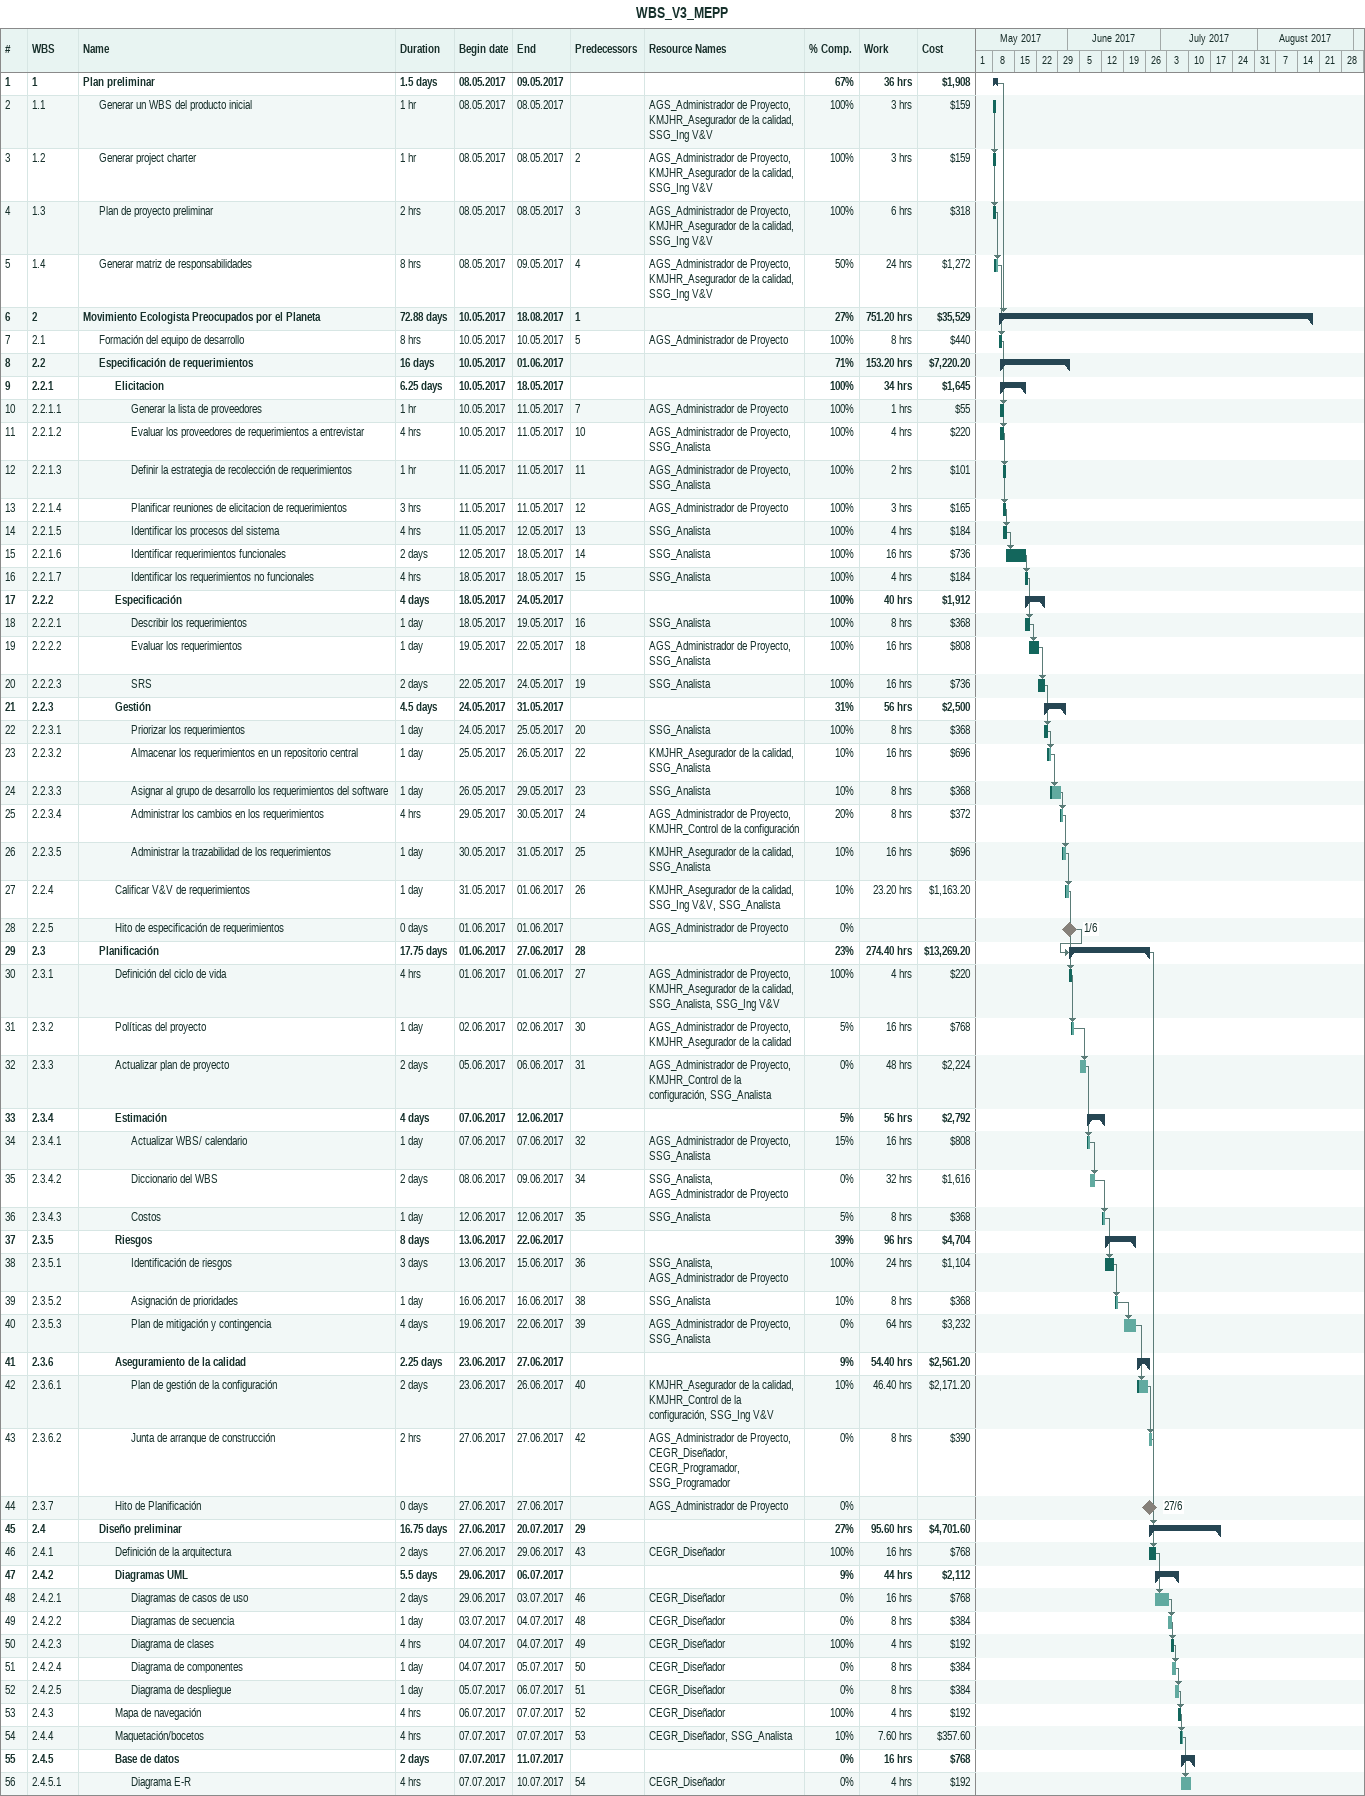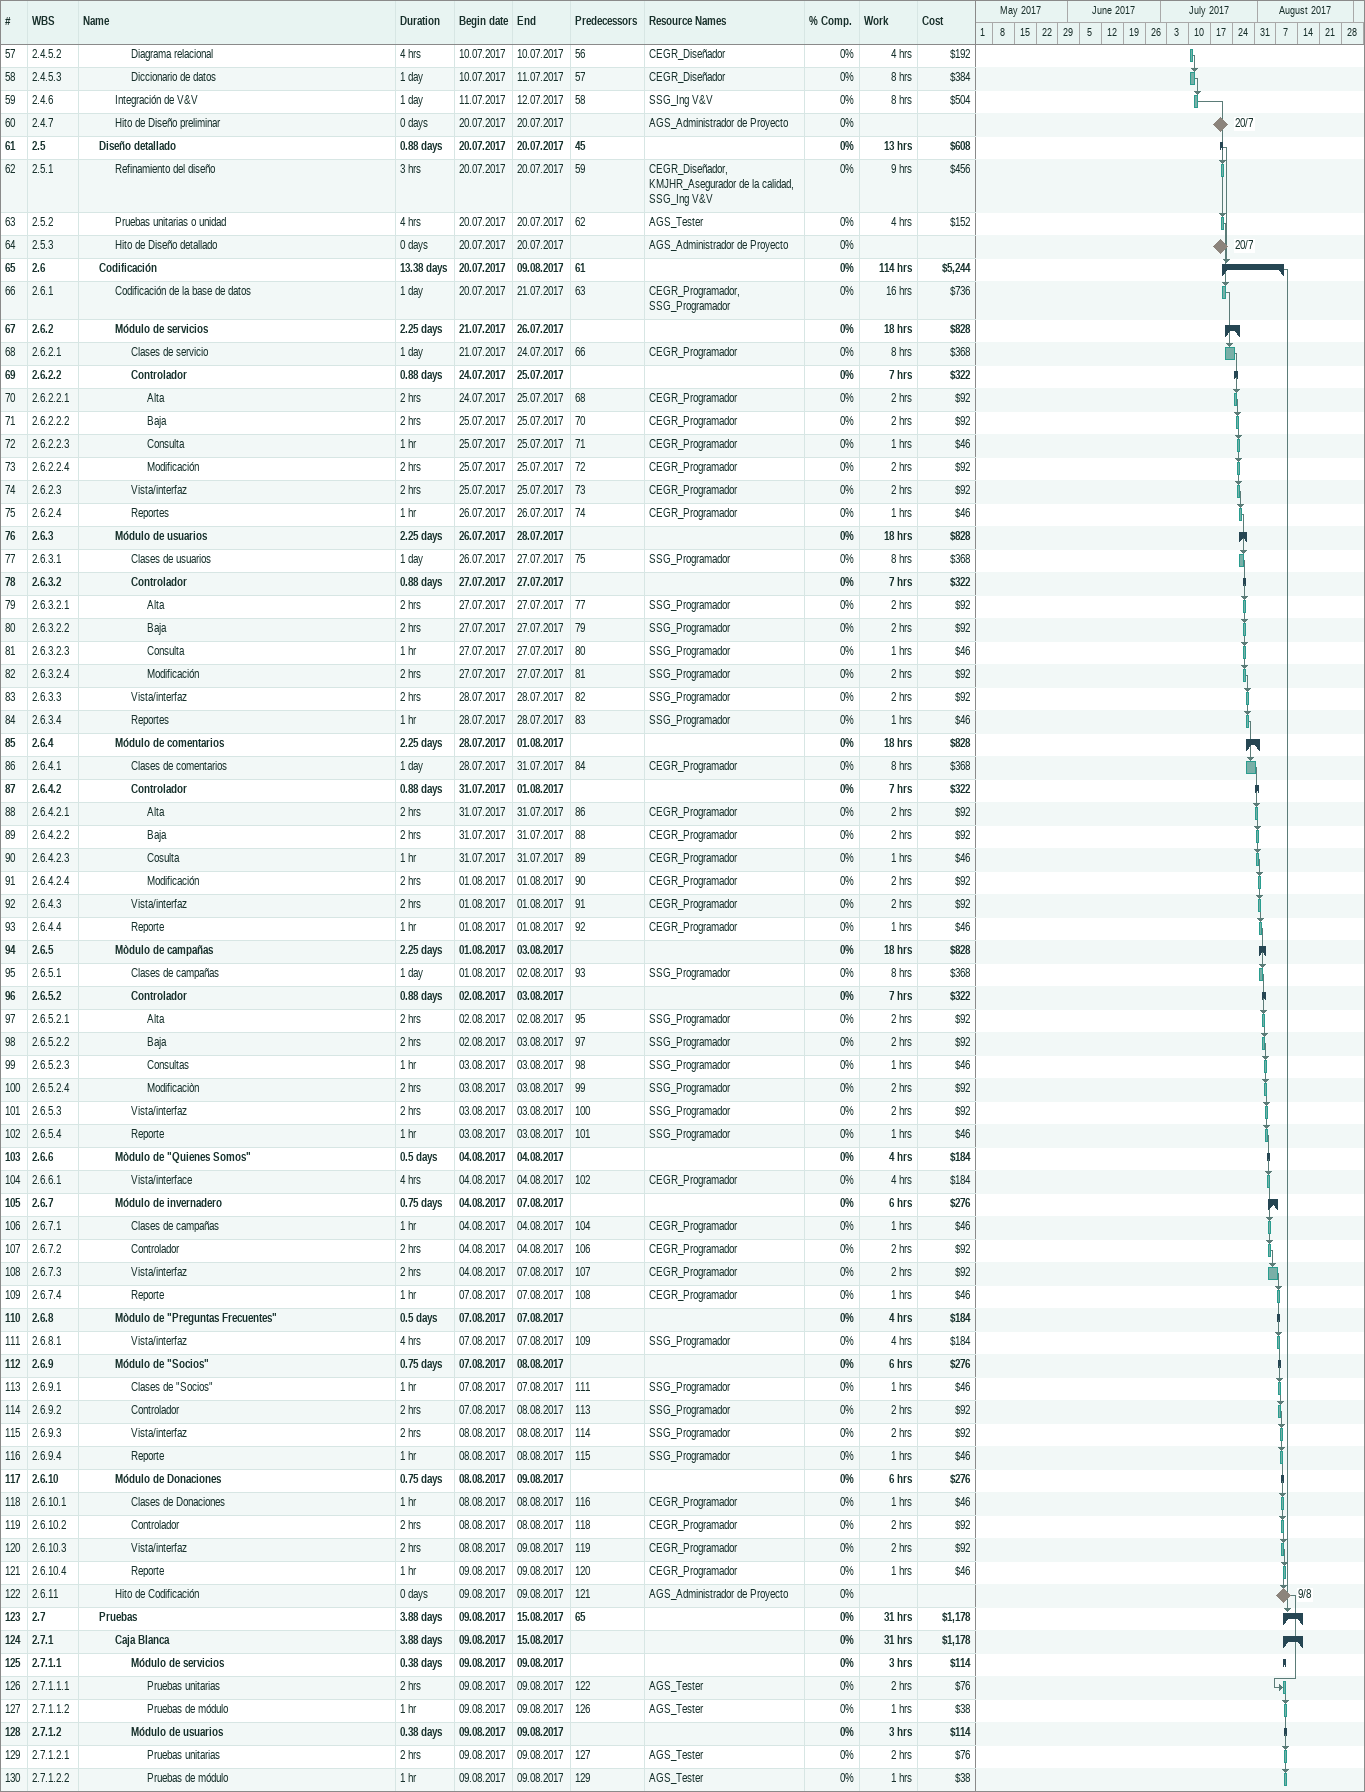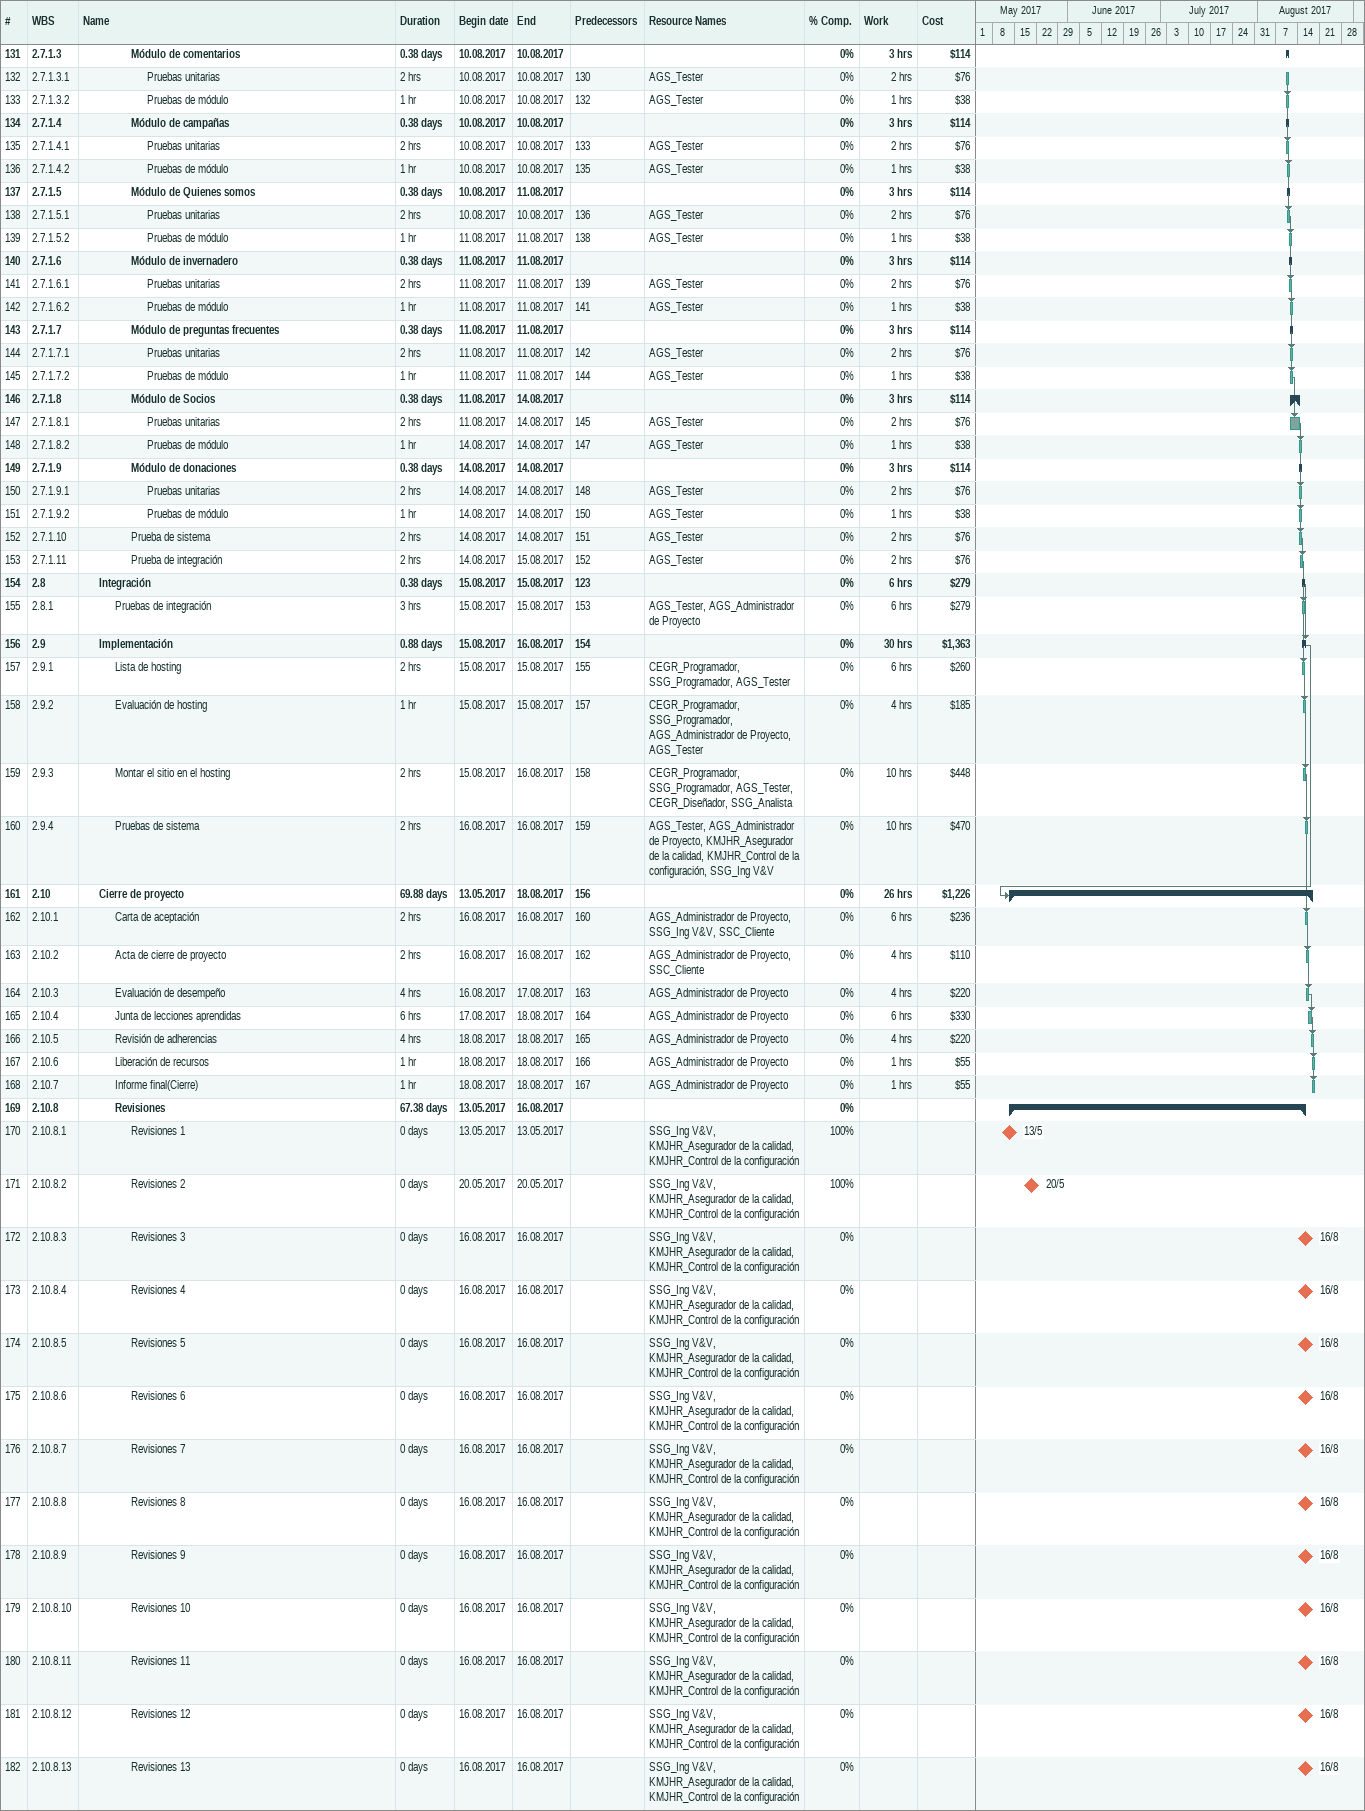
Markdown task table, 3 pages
WBS_V3_MEPP

| ID | WBS | Task | Duration | Start | Finish | Predecessors | Resources | % complete | Work (h) | Cost ($) |
|---|---|---|---|---|---|---|---|---|---|---|
| 1 | 1 | **Plan preliminar** | 1.5d | 2017-05-08 | 2017-05-09 |  |  | 67 | 36 | 1908 |
| 2 | 1.1 | Generar un WBS del producto inicial | 1h | 2017-05-08 | 2017-05-08 |  | AGS_Administrador de Proyecto, KMJHR_Asegurador de la calidad, SSG_Ing V&V | 100 | 3 | 159 |
| 3 | 1.2 | Generar project charter | 1h | 2017-05-08 | 2017-05-08 | 2 | AGS_Administrador de Proyecto, KMJHR_Asegurador de la calidad, SSG_Ing V&V | 100 | 3 | 159 |
| 4 | 1.3 | Plan de proyecto preliminar | 2h | 2017-05-08 | 2017-05-08 | 3 | AGS_Administrador de Proyecto, KMJHR_Asegurador de la calidad, SSG_Ing V&V | 100 | 6 | 318 |
| 5 | 1.4 | Generar matriz de responsabilidades | 8h | 2017-05-08 | 2017-05-09 | 4 | AGS_Administrador de Proyecto, KMJHR_Asegurador de la calidad, SSG_Ing V&V | 50 | 24 | 1272 |
| 6 | 2 | **Movimiento Ecologista Preocupados por el Planeta** | 72.88d | 2017-05-10 | 2017-08-18 | 1 |  | 27 | 751.20 | 35529 |
| 7 | 2.1 | Formación del equipo de desarrollo | 8h | 2017-05-10 | 2017-05-10 | 5 | AGS_Administrador de Proyecto | 100 | 8 | 440 |
| 8 | 2.2 | **Especificación de requerimientos** | 16d | 2017-05-10 | 2017-06-01 |  |  | 71 | 153.20 | 7220.20 |
| 9 | 2.2.1 | **Elicitacion** | 6.25d | 2017-05-10 | 2017-05-18 |  |  | 100 | 34 | 1645 |
| 10 | 2.2.1.1 | Generar la lista de proveedores | 1h | 2017-05-10 | 2017-05-11 | 7 | AGS_Administrador de Proyecto | 100 | 1 | 55 |
| 11 | 2.2.1.2 | Evaluar los proveedores de requerimientos a entrevistar | 4h | 2017-05-10 | 2017-05-11 | 10 | AGS_Administrador de Proyecto, SSG_Analista | 100 | 4 | 220 |
| 12 | 2.2.1.3 | Definir la estrategia de recolección de requerimientos | 1h | 2017-05-11 | 2017-05-11 | 11 | AGS_Administrador de Proyecto, SSG_Analista | 100 | 2 | 101 |
| 13 | 2.2.1.4 | Planificar reuniones de elicitacion de requerimientos | 3h | 2017-05-11 | 2017-05-11 | 12 | AGS_Administrador de Proyecto | 100 | 3 | 165 |
| 14 | 2.2.1.5 | Identificar los procesos del sistema | 4h | 2017-05-11 | 2017-05-12 | 13 | SSG_Analista | 100 | 4 | 184 |
| 15 | 2.2.1.6 | Identificar requerimientos funcionales | 2d | 2017-05-12 | 2017-05-18 | 14 | SSG_Analista | 100 | 16 | 736 |
| 16 | 2.2.1.7 | Identificar los requerimientos no funcionales | 4h | 2017-05-18 | 2017-05-18 | 15 | SSG_Analista | 100 | 4 | 184 |
| 17 | 2.2.2 | **Especificación** | 4d | 2017-05-18 | 2017-05-24 |  |  | 100 | 40 | 1912 |
| 18 | 2.2.2.1 | Describir los requerimientos | 1d | 2017-05-18 | 2017-05-19 | 16 | SSG_Analista | 100 | 8 | 368 |
| 19 | 2.2.2.2 | Evaluar los requerimientos | 1d | 2017-05-19 | 2017-05-22 | 18 | AGS_Administrador de Proyecto, SSG_Analista | 100 | 16 | 808 |
| 20 | 2.2.2.3 | SRS | 2d | 2017-05-22 | 2017-05-24 | 19 | SSG_Analista | 100 | 16 | 736 |
| 21 | 2.2.3 | **Gestión** | 4.5d | 2017-05-24 | 2017-05-31 |  |  | 31 | 56 | 2500 |
| 22 | 2.2.3.1 | Priorizar los requerimientos | 1d | 2017-05-24 | 2017-05-25 | 20 | SSG_Analista | 100 | 8 | 368 |
| 23 | 2.2.3.2 | Almacenar los requerimientos en un repositorio central | 1d | 2017-05-25 | 2017-05-26 | 22 | KMJHR_Asegurador de la calidad, SSG_Analista | 10 | 16 | 696 |
| 24 | 2.2.3.3 | Asignar al grupo de desarrollo los requerimientos del software | 1d | 2017-05-26 | 2017-05-29 | 23 | SSG_Analista | 10 | 8 | 368 |
| 25 | 2.2.3.4 | Administrar los cambios en los requerimientos | 4h | 2017-05-29 | 2017-05-30 | 24 | AGS_Administrador de Proyecto, KMJHR_Control de la configuración | 20 | 8 | 372 |
| 26 | 2.2.3.5 | Administrar la trazabilidad de los requerimientos | 1d | 2017-05-30 | 2017-05-31 | 25 | KMJHR_Asegurador de la calidad, SSG_Analista | 10 | 16 | 696 |
| 27 | 2.2.4 | Calificar V&V de requerimientos | 1d | 2017-05-31 | 2017-06-01 | 26 | KMJHR_Asegurador de la calidad, SSG_Ing V&V, SSG_Analista | 10 | 23.20 | 1163.20 |
| 28 | 2.2.5 | Hito de especificación de requerimientos | 0d | 2017-06-01 | 2017-06-01 |  | AGS_Administrador de Proyecto | 0 |  |  |
| 29 | 2.3 | **Planificación** | 17.75d | 2017-06-01 | 2017-06-27 | 28 |  | 23 | 274.40 | 13269.20 |
| 30 | 2.3.1 | Definición del ciclo de vida | 4h | 2017-06-01 | 2017-06-01 | 27 | AGS_Administrador de Proyecto, KMJHR_Asegurador de la calidad, SSG_Analista, SSG_Ing V&V | 100 | 4 | 220 |
| 31 | 2.3.2 | Políticas del proyecto | 1d | 2017-06-02 | 2017-06-02 | 30 | AGS_Administrador de Proyecto, KMJHR_Asegurador de la calidad | 5 | 16 | 768 |
| 32 | 2.3.3 | Actualizar plan de proyecto | 2d | 2017-06-05 | 2017-06-06 | 31 | AGS_Administrador de Proyecto, KMJHR_Control de la configuración, SSG_Analista | 0 | 48 | 2224 |
| 33 | 2.3.4 | **Estimación** | 4d | 2017-06-07 | 2017-06-12 |  |  | 5 | 56 | 2792 |
| 34 | 2.3.4.1 | Actualizar WBS/ calendario | 1d | 2017-06-07 | 2017-06-07 | 32 | AGS_Administrador de Proyecto, SSG_Analista | 15 | 16 | 808 |
| 35 | 2.3.4.2 | Diccionario del WBS | 2d | 2017-06-08 | 2017-06-09 | 34 | SSG_Analista, AGS_Administrador de Proyecto | 0 | 32 | 1616 |
| 36 | 2.3.4.3 | Costos | 1d | 2017-06-12 | 2017-06-12 | 35 | SSG_Analista | 5 | 8 | 368 |
| 37 | 2.3.5 | **Riesgos** | 8d | 2017-06-13 | 2017-06-22 |  |  | 39 | 96 | 4704 |
| 38 | 2.3.5.1 | Identificación de riesgos | 3d | 2017-06-13 | 2017-06-15 | 36 | SSG_Analista, AGS_Administrador de Proyecto | 100 | 24 | 1104 |
| 39 | 2.3.5.2 | Asignación de prioridades | 1d | 2017-06-16 | 2017-06-16 | 38 | SSG_Analista | 10 | 8 | 368 |
| 40 | 2.3.5.3 | Plan de mitigación y contingencia | 4d | 2017-06-19 | 2017-06-22 | 39 | AGS_Administrador de Proyecto, SSG_Analista | 0 | 64 | 3232 |
| 41 | 2.3.6 | **Aseguramiento de la calidad** | 2.25d | 2017-06-23 | 2017-06-27 |  |  | 9 | 54.40 | 2561.20 |
| 42 | 2.3.6.1 | Plan de gestión de la configuración | 2d | 2017-06-23 | 2017-06-26 | 40 | KMJHR_Asegurador de la calidad, KMJHR_Control de la configuración, SSG_Ing V&V | 10 | 46.40 | 2171.20 |
| 43 | 2.3.6.2 | Junta de arranque de construcción | 2h | 2017-06-27 | 2017-06-27 | 42 | AGS_Administrador de Proyecto, CEGR_Diseñador, CEGR_Programador, SSG_Programador | 0 | 8 | 390 |
| 44 | 2.3.7 | Hito de Planificación | 0d | 2017-06-27 | 2017-06-27 |  | AGS_Administrador de Proyecto | 0 |  |  |
| 45 | 2.4 | **Diseño preliminar** | 16.75d | 2017-06-27 | 2017-07-20 | 29 |  | 27 | 95.60 | 4701.60 |
| 46 | 2.4.1 | Definición de la arquitectura | 2d | 2017-06-27 | 2017-06-29 | 43 | CEGR_Diseñador | 100 | 16 | 768 |
| 47 | 2.4.2 | **Diagramas UML** | 5.5d | 2017-06-29 | 2017-07-06 |  |  | 9 | 44 | 2112 |
| 48 | 2.4.2.1 | Diagramas de casos de uso | 2d | 2017-06-29 | 2017-07-03 | 46 | CEGR_Diseñador | 0 | 16 | 768 |
| 49 | 2.4.2.2 | Diagramas de secuencia | 1d | 2017-07-03 | 2017-07-04 | 48 | CEGR_Diseñador | 0 | 8 | 384 |
| 50 | 2.4.2.3 | Diagrama de clases | 4h | 2017-07-04 | 2017-07-04 | 49 | CEGR_Diseñador | 100 | 4 | 192 |
| 51 | 2.4.2.4 | Diagrama de componentes | 1d | 2017-07-04 | 2017-07-05 | 50 | CEGR_Diseñador | 0 | 8 | 384 |
| 52 | 2.4.2.5 | Diagrama de despliegue | 1d | 2017-07-05 | 2017-07-06 | 51 | CEGR_Diseñador | 0 | 8 | 384 |
| 53 | 2.4.3 | Mapa de navegación | 4h | 2017-07-06 | 2017-07-07 | 52 | CEGR_Diseñador | 100 | 4 | 192 |
| 54 | 2.4.4 | Maquetación/bocetos | 4h | 2017-07-07 | 2017-07-07 | 53 | CEGR_Diseñador, SSG_Analista | 10 | 7.60 | 357.60 |
| 55 | 2.4.5 | **Base de datos** | 2d | 2017-07-07 | 2017-07-11 |  |  | 0 | 16 | 768 |
| 56 | 2.4.5.1 | Diagrama E-R | 4h | 2017-07-07 | 2017-07-10 | 54 | CEGR_Diseñador | 0 | 4 | 192 |
| 57 | 2.4.5.2 | Diagrama relacional | 4h | 2017-07-10 | 2017-07-10 | 56 | CEGR_Diseñador | 0 | 4 | 192 |
| 58 | 2.4.5.3 | Diccionario de datos | 1d | 2017-07-10 | 2017-07-11 | 57 | CEGR_Diseñador | 0 | 8 | 384 |
| 59 | 2.4.6 | Integración de V&V | 1d | 2017-07-11 | 2017-07-12 | 58 | SSG_Ing V&V | 0 | 8 | 504 |
| 60 | 2.4.7 | Hito de Diseño preliminar | 0d | 2017-07-20 | 2017-07-20 |  | AGS_Administrador de Proyecto | 0 |  |  |
| 61 | 2.5 | **Diseño detallado** | 0.88d | 2017-07-20 | 2017-07-20 | 45 |  | 0 | 13 | 608 |
| 62 | 2.5.1 | Refinamiento del diseño | 3h | 2017-07-20 | 2017-07-20 | 59 | CEGR_Diseñador, KMJHR_Asegurador de la calidad, SSG_Ing V&V | 0 | 9 | 456 |
| 63 | 2.5.2 | Pruebas unitarias o unidad | 4h | 2017-07-20 | 2017-07-20 | 62 | AGS_Tester | 0 | 4 | 152 |
| 64 | 2.5.3 | Hito de Diseño detallado | 0d | 2017-07-20 | 2017-07-20 |  | AGS_Administrador de Proyecto | 0 |  |  |
| 65 | 2.6 | **Codificación** | 13.38d | 2017-07-20 | 2017-08-09 | 61 |  | 0 | 114 | 5244 |
| 66 | 2.6.1 | Codificación de la base de datos | 1d | 2017-07-20 | 2017-07-21 | 63 | CEGR_Programador, SSG_Programador | 0 | 16 | 736 |
| 67 | 2.6.2 | **Módulo de servicios** | 2.25d | 2017-07-21 | 2017-07-26 |  |  | 0 | 18 | 828 |
| 68 | 2.6.2.1 | Clases de servicio | 1d | 2017-07-21 | 2017-07-24 | 66 | CEGR_Programador | 0 | 8 | 368 |
| 69 | 2.6.2.2 | **Controlador** | 0.88d | 2017-07-24 | 2017-07-25 |  |  | 0 | 7 | 322 |
| 70 | 2.6.2.2.1 | Alta | 2h | 2017-07-24 | 2017-07-25 | 68 | CEGR_Programador | 0 | 2 | 92 |
| 71 | 2.6.2.2.2 | Baja | 2h | 2017-07-25 | 2017-07-25 | 70 | CEGR_Programador | 0 | 2 | 92 |
| 72 | 2.6.2.2.3 | Consulta | 1h | 2017-07-25 | 2017-07-25 | 71 | CEGR_Programador | 0 | 1 | 46 |
| 73 | 2.6.2.2.4 | Modificación | 2h | 2017-07-25 | 2017-07-25 | 72 | CEGR_Programador | 0 | 2 | 92 |
| 74 | 2.6.2.3 | Vista/interfaz | 2h | 2017-07-25 | 2017-07-25 | 73 | CEGR_Programador | 0 | 2 | 92 |
| 75 | 2.6.2.4 | Reportes | 1h | 2017-07-26 | 2017-07-26 | 74 | CEGR_Programador | 0 | 1 | 46 |
| 76 | 2.6.3 | **Módulo de usuarios** | 2.25d | 2017-07-26 | 2017-07-28 |  |  | 0 | 18 | 828 |
| 77 | 2.6.3.1 | Clases de usuarios | 1d | 2017-07-26 | 2017-07-27 | 75 | SSG_Programador | 0 | 8 | 368 |
| 78 | 2.6.3.2 | **Controlador** | 0.88d | 2017-07-27 | 2017-07-27 |  |  | 0 | 7 | 322 |
| 79 | 2.6.3.2.1 | Alta | 2h | 2017-07-27 | 2017-07-27 | 77 | SSG_Programador | 0 | 2 | 92 |
| 80 | 2.6.3.2.2 | Baja | 2h | 2017-07-27 | 2017-07-27 | 79 | SSG_Programador | 0 | 2 | 92 |
| 81 | 2.6.3.2.3 | Consulta | 1h | 2017-07-27 | 2017-07-27 | 80 | SSG_Programador | 0 | 1 | 46 |
| 82 | 2.6.3.2.4 | Modificación | 2h | 2017-07-27 | 2017-07-27 | 81 | SSG_Programador | 0 | 2 | 92 |
| 83 | 2.6.3.3 | Vista/interfaz | 2h | 2017-07-28 | 2017-07-28 | 82 | SSG_Programador | 0 | 2 | 92 |
| 84 | 2.6.3.4 | Reportes | 1h | 2017-07-28 | 2017-07-28 | 83 | SSG_Programador | 0 | 1 | 46 |
| 85 | 2.6.4 | **Módulo de comentarios** | 2.25d | 2017-07-28 | 2017-08-01 |  |  | 0 | 18 | 828 |
| 86 | 2.6.4.1 | Clases de comentarios | 1d | 2017-07-28 | 2017-07-31 | 84 | CEGR_Programador | 0 | 8 | 368 |
| 87 | 2.6.4.2 | **Controlador** | 0.88d | 2017-07-31 | 2017-08-01 |  |  | 0 | 7 | 322 |
| 88 | 2.6.4.2.1 | Alta | 2h | 2017-07-31 | 2017-07-31 | 86 | CEGR_Programador | 0 | 2 | 92 |
| 89 | 2.6.4.2.2 | Baja | 2h | 2017-07-31 | 2017-07-31 | 88 | CEGR_Programador | 0 | 2 | 92 |
| 90 | 2.6.4.2.3 | Cosulta | 1h | 2017-07-31 | 2017-07-31 | 89 | CEGR_Programador | 0 | 1 | 46 |
| 91 | 2.6.4.2.4 | Modificación | 2h | 2017-08-01 | 2017-08-01 | 90 | CEGR_Programador | 0 | 2 | 92 |
| 92 | 2.6.4.3 | Vista/interfaz | 2h | 2017-08-01 | 2017-08-01 | 91 | CEGR_Programador | 0 | 2 | 92 |
| 93 | 2.6.4.4 | Reporte | 1h | 2017-08-01 | 2017-08-01 | 92 | CEGR_Programador | 0 | 1 | 46 |
| 94 | 2.6.5 | **Mòdulo de campañas** | 2.25d | 2017-08-01 | 2017-08-03 |  |  | 0 | 18 | 828 |
| 95 | 2.6.5.1 | Clases de campañas | 1d | 2017-08-01 | 2017-08-02 | 93 | SSG_Programador | 0 | 8 | 368 |
| 96 | 2.6.5.2 | **Controlador** | 0.88d | 2017-08-02 | 2017-08-03 |  |  | 0 | 7 | 322 |
| 97 | 2.6.5.2.1 | Alta | 2h | 2017-08-02 | 2017-08-02 | 95 | SSG_Programador | 0 | 2 | 92 |
| 98 | 2.6.5.2.2 | Baja | 2h | 2017-08-02 | 2017-08-03 | 97 | SSG_Programador | 0 | 2 | 92 |
| 99 | 2.6.5.2.3 | Consultas | 1h | 2017-08-03 | 2017-08-03 | 98 | SSG_Programador | 0 | 1 | 46 |
| 100 | 2.6.5.2.4 | Modificaciòn | 2h | 2017-08-03 | 2017-08-03 | 99 | SSG_Programador | 0 | 2 | 92 |
| 101 | 2.6.5.3 | Vista/interfaz | 2h | 2017-08-03 | 2017-08-03 | 100 | SSG_Programador | 0 | 2 | 92 |
| 102 | 2.6.5.4 | Reporte | 1h | 2017-08-03 | 2017-08-03 | 101 | SSG_Programador | 0 | 1 | 46 |
| 103 | 2.6.6 | **Mòdulo de "Quienes Somos"** | 0.5d | 2017-08-04 | 2017-08-04 |  |  | 0 | 4 | 184 |
| 104 | 2.6.6.1 | Vista/interface | 4h | 2017-08-04 | 2017-08-04 | 102 | CEGR_Programador | 0 | 4 | 184 |
| 105 | 2.6.7 | **Módulo de invernadero** | 0.75d | 2017-08-04 | 2017-08-07 |  |  | 0 | 6 | 276 |
| 106 | 2.6.7.1 | Clases de campañas | 1h | 2017-08-04 | 2017-08-04 | 104 | CEGR_Programador | 0 | 1 | 46 |
| 107 | 2.6.7.2 | Controlador | 2h | 2017-08-04 | 2017-08-04 | 106 | CEGR_Programador | 0 | 2 | 92 |
| 108 | 2.6.7.3 | Vista/interfaz | 2h | 2017-08-04 | 2017-08-07 | 107 | CEGR_Programador | 0 | 2 | 92 |
| 109 | 2.6.7.4 | Reporte | 1h | 2017-08-07 | 2017-08-07 | 108 | CEGR_Programador | 0 | 1 | 46 |
| 110 | 2.6.8 | **Mòdulo de "Preguntas Frecuentes"** | 0.5d | 2017-08-07 | 2017-08-07 |  |  | 0 | 4 | 184 |
| 111 | 2.6.8.1 | Vista/interfaz | 4h | 2017-08-07 | 2017-08-07 | 109 | SSG_Programador | 0 | 4 | 184 |
| 112 | 2.6.9 | **Módulo de "Socios"** | 0.75d | 2017-08-07 | 2017-08-08 |  |  | 0 | 6 | 276 |
| 113 | 2.6.9.1 | Clases de "Socios" | 1h | 2017-08-07 | 2017-08-07 | 111 | SSG_Programador | 0 | 1 | 46 |
| 114 | 2.6.9.2 | Controlador | 2h | 2017-08-07 | 2017-08-08 | 113 | SSG_Programador | 0 | 2 | 92 |
| 115 | 2.6.9.3 | Vista/interfaz | 2h | 2017-08-08 | 2017-08-08 | 114 | SSG_Programador | 0 | 2 | 92 |
| 116 | 2.6.9.4 | Reporte | 1h | 2017-08-08 | 2017-08-08 | 115 | SSG_Programador | 0 | 1 | 46 |
| 117 | 2.6.10 | **Módulo de Donaciones** | 0.75d | 2017-08-08 | 2017-08-09 |  |  | 0 | 6 | 276 |
| 118 | 2.6.10.1 | Clases de Donaciones | 1h | 2017-08-08 | 2017-08-08 | 116 | CEGR_Programador | 0 | 1 | 46 |
| 119 | 2.6.10.2 | Controlador | 2h | 2017-08-08 | 2017-08-08 | 118 | CEGR_Programador | 0 | 2 | 92 |
| 120 | 2.6.10.3 | Vista/interfaz | 2h | 2017-08-08 | 2017-08-09 | 119 | CEGR_Programador | 0 | 2 | 92 |
| 121 | 2.6.10.4 | Reporte | 1h | 2017-08-09 | 2017-08-09 | 120 | CEGR_Programador | 0 | 1 | 46 |
| 122 | 2.6.11 | Hito de Codificación | 0d | 2017-08-09 | 2017-08-09 | 121 | AGS_Administrador de Proyecto | 0 |  |  |
| 123 | 2.7 | **Pruebas** | 3.88d | 2017-08-09 | 2017-08-15 | 65 |  | 0 | 31 | 1178 |
| 124 | 2.7.1 | **Caja Blanca** | 3.88d | 2017-08-09 | 2017-08-15 |  |  | 0 | 31 | 1178 |
| 125 | 2.7.1.1 | **Módulo de servicios** | 0.38d | 2017-08-09 | 2017-08-09 |  |  | 0 | 3 | 114 |
| 126 | 2.7.1.1.1 | Pruebas unitarias | 2h | 2017-08-09 | 2017-08-09 | 122 | AGS_Tester | 0 | 2 | 76 |
| 127 | 2.7.1.1.2 | Pruebas de módulo | 1h | 2017-08-09 | 2017-08-09 | 126 | AGS_Tester | 0 | 1 | 38 |
| 128 | 2.7.1.2 | **Módulo de usuarios** | 0.38d | 2017-08-09 | 2017-08-09 |  |  | 0 | 3 | 114 |
| 129 | 2.7.1.2.1 | Pruebas unitarias | 2h | 2017-08-09 | 2017-08-09 | 127 | AGS_Tester | 0 | 2 | 76 |
| 130 | 2.7.1.2.2 | Pruebas de módulo | 1h | 2017-08-09 | 2017-08-09 | 129 | AGS_Tester | 0 | 1 | 38 |
| 131 | 2.7.1.3 | **Módulo de comentarios** | 0.38d | 2017-08-10 | 2017-08-10 |  |  | 0 | 3 | 114 |
| 132 | 2.7.1.3.1 | Pruebas unitarias | 2h | 2017-08-10 | 2017-08-10 | 130 | AGS_Tester | 0 | 2 | 76 |
| 133 | 2.7.1.3.2 | Pruebas de módulo | 1h | 2017-08-10 | 2017-08-10 | 132 | AGS_Tester | 0 | 1 | 38 |
| 134 | 2.7.1.4 | **Módulo de campañas** | 0.38d | 2017-08-10 | 2017-08-10 |  |  | 0 | 3 | 114 |
| 135 | 2.7.1.4.1 | Pruebas unitarias | 2h | 2017-08-10 | 2017-08-10 | 133 | AGS_Tester | 0 | 2 | 76 |
| 136 | 2.7.1.4.2 | Pruebas de módulo | 1h | 2017-08-10 | 2017-08-10 | 135 | AGS_Tester | 0 | 1 | 38 |
| 137 | 2.7.1.5 | **Módulo de Quienes somos** | 0.38d | 2017-08-10 | 2017-08-11 |  |  | 0 | 3 | 114 |
| 138 | 2.7.1.5.1 | Pruebas unitarias | 2h | 2017-08-10 | 2017-08-10 | 136 | AGS_Tester | 0 | 2 | 76 |
| 139 | 2.7.1.5.2 | Pruebas de módulo | 1h | 2017-08-11 | 2017-08-11 | 138 | AGS_Tester | 0 | 1 | 38 |
| 140 | 2.7.1.6 | **Módulo de invernadero** | 0.38d | 2017-08-11 | 2017-08-11 |  |  | 0 | 3 | 114 |
| 141 | 2.7.1.6.1 | Pruebas unitarias | 2h | 2017-08-11 | 2017-08-11 | 139 | AGS_Tester | 0 | 2 | 76 |
| 142 | 2.7.1.6.2 | Pruebas de módulo | 1h | 2017-08-11 | 2017-08-11 | 141 | AGS_Tester | 0 | 1 | 38 |
| 143 | 2.7.1.7 | **Módulo de preguntas frecuentes** | 0.38d | 2017-08-11 | 2017-08-11 |  |  | 0 | 3 | 114 |
| 144 | 2.7.1.7.1 | Pruebas unitarias | 2h | 2017-08-11 | 2017-08-11 | 142 | AGS_Tester | 0 | 2 | 76 |
| 145 | 2.7.1.7.2 | Pruebas de módulo | 1h | 2017-08-11 | 2017-08-11 | 144 | AGS_Tester | 0 | 1 | 38 |
| 146 | 2.7.1.8 | **Módulo de Socios** | 0.38d | 2017-08-11 | 2017-08-14 |  |  | 0 | 3 | 114 |
| 147 | 2.7.1.8.1 | Pruebas unitarias | 2h | 2017-08-11 | 2017-08-14 | 145 | AGS_Tester | 0 | 2 | 76 |
| 148 | 2.7.1.8.2 | Pruebas de módulo | 1h | 2017-08-14 | 2017-08-14 | 147 | AGS_Tester | 0 | 1 | 38 |
| 149 | 2.7.1.9 | **Módulo de donaciones** | 0.38d | 2017-08-14 | 2017-08-14 |  |  | 0 | 3 | 114 |
| 150 | 2.7.1.9.1 | Pruebas unitarias | 2h | 2017-08-14 | 2017-08-14 | 148 | AGS_Tester | 0 | 2 | 76 |
| 151 | 2.7.1.9.2 | Pruebas de módulo | 1h | 2017-08-14 | 2017-08-14 | 150 | AGS_Tester | 0 | 1 | 38 |
| 152 | 2.7.1.10 | Prueba de sistema | 2h | 2017-08-14 | 2017-08-14 | 151 | AGS_Tester | 0 | 2 | 76 |
| 153 | 2.7.1.11 | Prueba de integración | 2h | 2017-08-14 | 2017-08-15 | 152 | AGS_Tester | 0 | 2 | 76 |
| 154 | 2.8 | **Integración** | 0.38d | 2017-08-15 | 2017-08-15 | 123 |  | 0 | 6 | 279 |
| 155 | 2.8.1 | Pruebas de integración | 3h | 2017-08-15 | 2017-08-15 | 153 | AGS_Tester, AGS_Administrador de Proyecto | 0 | 6 | 279 |
| 156 | 2.9 | **Implementación** | 0.88d | 2017-08-15 | 2017-08-16 | 154 |  | 0 | 30 | 1363 |
| 157 | 2.9.1 | Lista de hosting | 2h | 2017-08-15 | 2017-08-15 | 155 | CEGR_Programador, SSG_Programador, AGS_Tester | 0 | 6 | 260 |
| 158 | 2.9.2 | Evaluación de hosting | 1h | 2017-08-15 | 2017-08-15 | 157 | CEGR_Programador, SSG_Programador, AGS_Administrador de Proyecto, AGS_Tester | 0 | 4 | 185 |
| 159 | 2.9.3 | Montar el sitio en el hosting | 2h | 2017-08-15 | 2017-08-16 | 158 | CEGR_Programador, SSG_Programador, AGS_Tester, CEGR_Diseñador, SSG_Analista | 0 | 10 | 448 |
| 160 | 2.9.4 | Pruebas de sistema | 2h | 2017-08-16 | 2017-08-16 | 159 | AGS_Tester, AGS_Administrador de Proyecto, KMJHR_Asegurador de la calidad, KMJHR_Control de la configuración, SSG_Ing V&V | 0 | 10 | 470 |
| 161 | 2.10 | **Cierre de proyecto** | 69.88d | 2017-05-13 | 2017-08-18 | 156 |  | 0 | 26 | 1226 |
| 162 | 2.10.1 | Carta de aceptación | 2h | 2017-08-16 | 2017-08-16 | 160 | AGS_Administrador de Proyecto, SSG_Ing V&V, SSC_Cliente | 0 | 6 | 236 |
| 163 | 2.10.2 | Acta de cierre de proyecto | 2h | 2017-08-16 | 2017-08-16 | 162 | AGS_Administrador de Proyecto, SSC_Cliente | 0 | 4 | 110 |
| 164 | 2.10.3 | Evaluación de desempeño | 4h | 2017-08-16 | 2017-08-17 | 163 | AGS_Administrador de Proyecto | 0 | 4 | 220 |
| 165 | 2.10.4 | Junta de lecciones aprendidas | 6h | 2017-08-17 | 2017-08-18 | 164 | AGS_Administrador de Proyecto | 0 | 6 | 330 |
| 166 | 2.10.5 | Revisión de adherencias | 4h | 2017-08-18 | 2017-08-18 | 165 | AGS_Administrador de Proyecto | 0 | 4 | 220 |
| 167 | 2.10.6 | Liberación de recursos | 1h | 2017-08-18 | 2017-08-18 | 166 | AGS_Administrador de Proyecto | 0 | 1 | 55 |
| 168 | 2.10.7 | Informe final(Cierre) | 1h | 2017-08-18 | 2017-08-18 | 167 | AGS_Administrador de Proyecto | 0 | 1 | 55 |
| 169 | 2.10.8 | **Revisiones** | 67.38d | 2017-05-13 | 2017-08-16 |  |  | 0 |  |  |
| 170 | 2.10.8.1 | Revisiones 1 | 0d | 2017-05-13 | 2017-05-13 |  | SSG_Ing V&V, KMJHR_Asegurador de la calidad, KMJHR_Control de la configuración | 100 |  |  |
| 171 | 2.10.8.2 | Revisiones 2 | 0d | 2017-05-20 | 2017-05-20 |  | SSG_Ing V&V, KMJHR_Asegurador de la calidad, KMJHR_Control de la configuración | 100 |  |  |
| 172 | 2.10.8.3 | Revisiones 3 | 0d | 2017-08-16 | 2017-08-16 |  | SSG_Ing V&V, KMJHR_Asegurador de la calidad, KMJHR_Control de la configuración | 0 |  |  |
| 173 | 2.10.8.4 | Revisiones 4 | 0d | 2017-08-16 | 2017-08-16 |  | SSG_Ing V&V, KMJHR_Asegurador de la calidad, KMJHR_Control de la configuración | 0 |  |  |
| 174 | 2.10.8.5 | Revisiones 5 | 0d | 2017-08-16 | 2017-08-16 |  | SSG_Ing V&V, KMJHR_Asegurador de la calidad, KMJHR_Control de la configuración | 0 |  |  |
| 175 | 2.10.8.6 | Revisiones 6 | 0d | 2017-08-16 | 2017-08-16 |  | SSG_Ing V&V, KMJHR_Asegurador de la calidad, KMJHR_Control de la configuración | 0 |  |  |
| 176 | 2.10.8.7 | Revisiones 7 | 0d | 2017-08-16 | 2017-08-16 |  | SSG_Ing V&V, KMJHR_Asegurador de la calidad, KMJHR_Control de la configuración | 0 |  |  |
| 177 | 2.10.8.8 | Revisiones 8 | 0d | 2017-08-16 | 2017-08-16 |  | SSG_Ing V&V, KMJHR_Asegurador de la calidad, KMJHR_Control de la configuración | 0 |  |  |
| 178 | 2.10.8.9 | Revisiones 9 | 0d | 2017-08-16 | 2017-08-16 |  | SSG_Ing V&V, KMJHR_Asegurador de la calidad, KMJHR_Control de la configuración | 0 |  |  |
| 179 | 2.10.8.10 | Revisiones 10 | 0d | 2017-08-16 | 2017-08-16 |  | SSG_Ing V&V, KMJHR_Asegurador de la calidad, KMJHR_Control de la configuración | 0 |  |  |
| 180 | 2.10.8.11 | Revisiones 11 | 0d | 2017-08-16 | 2017-08-16 |  | SSG_Ing V&V, KMJHR_Asegurador de la calidad, KMJHR_Control de la configuración | 0 |  |  |
| 181 | 2.10.8.12 | Revisiones 12 | 0d | 2017-08-16 | 2017-08-16 |  | SSG_Ing V&V, KMJHR_Asegurador de la calidad, KMJHR_Control de la configuración | 0 |  |  |
| 182 | 2.10.8.13 | Revisiones 13 | 0d | 2017-08-16 | 2017-08-16 |  | SSG_Ing V&V, KMJHR_Asegurador de la calidad, KMJHR_Control de la configuración | 0 |  |  |
